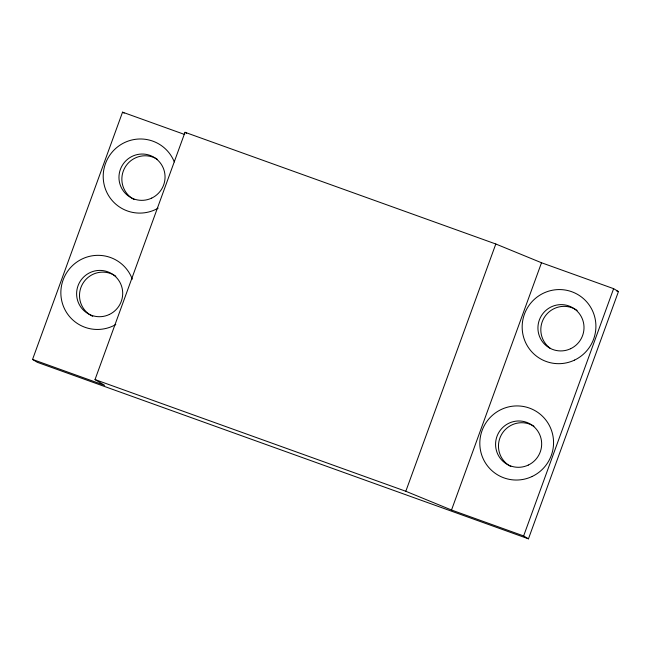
<?xml version="1.0" encoding="UTF-8"?>
<svg xmlns="http://www.w3.org/2000/svg" width="651" height="651" viewBox="0 0 651 651"><rect width="100%" height="100%" fill="white"/><g stroke="black" fill="none" stroke-linecap="round" stroke-linejoin="round"><path stroke-width="0.98" d="M32.55 359.433L104.665 385.351L95.022 379.566L185.014 132.299L495.81 244.003L541.51 262.752L613.624 288.67L618.45 291.567L528.449 538.833L37.376 362.33L32.55 359.433L122.551 112.167L184.705 134.513M528.449 538.833L523.632 535.936L451.517 510.018L405.817 491.269L495.81 244.003M451.517 510.018L541.51 262.752M523.632 535.936L613.624 288.67M616.538 290.883L618.45 291.567M95.022 379.566L405.817 491.269M185.014 132.299L186.625 133.268M122.551 112.167L124.154 113.136M510.815 466.49A23.224 22.98 -59 0 1 509.074 465.489M508.244 464.936A23.224 22.98 -59 0 1 502.385 433.135A23.224 22.98 -59 0 1 533.95 426.259M550.591 348.578A23.224 22.98 -59 0 1 545.025 316.353A23.224 22.98 -59 0 1 577.136 310.454M92.751 316.345A23.224 22.98 -59 0 1 82.62 283.844A23.224 22.98 -59 0 1 115.813 276.227M134.204 199.548A23.224 22.98 -59 0 1 124.976 167.478A23.224 22.98 -59 0 1 157.339 159.316M158.136 208.174A37.164 36.765 -59 0 1 107.171 193.078A37.164 36.765 -59 0 1 124.87 142.423A37.164 36.765 -59 0 1 174.297 161.912M115.788 324.532A37.164 36.765 -59 0 1 64.677 309.152A37.164 36.765 -59 0 1 83.108 258.512A37.164 36.765 -59 0 1 132.291 279.173M532.184 476.459A37.164 36.765 -59 0 0 537.921 412.482A37.164 36.765 -59 0 0 479.966 439.995A37.164 36.765 -59 0 0 532.184 476.459M574.532 360.101A37.164 36.765 -59 0 0 580.269 296.124A37.164 36.765 -59 0 0 522.314 323.637A37.164 36.765 -59 0 0 574.532 360.101M528.303 465.066A23.224 22.98 -59 0 0 531.891 425.079A23.224 22.98 -59 0 0 495.663 442.273A23.224 22.98 -59 0 0 528.303 465.066M570.65 348.7A23.224 22.98 -59 0 0 574.239 308.72A23.224 22.98 -59 0 0 538.019 325.915A23.224 22.98 -59 0 0 570.65 348.7M109.335 314.482A23.224 22.98 -59 0 0 112.924 274.494A23.224 22.98 -59 0 0 76.704 291.689A23.224 22.98 -59 0 0 109.335 314.482M151.691 198.116A23.224 22.98 -59 0 0 155.272 158.128A23.224 22.98 -59 0 0 119.052 175.331A23.224 22.98 -59 0 0 151.691 198.116"/></g></svg>
